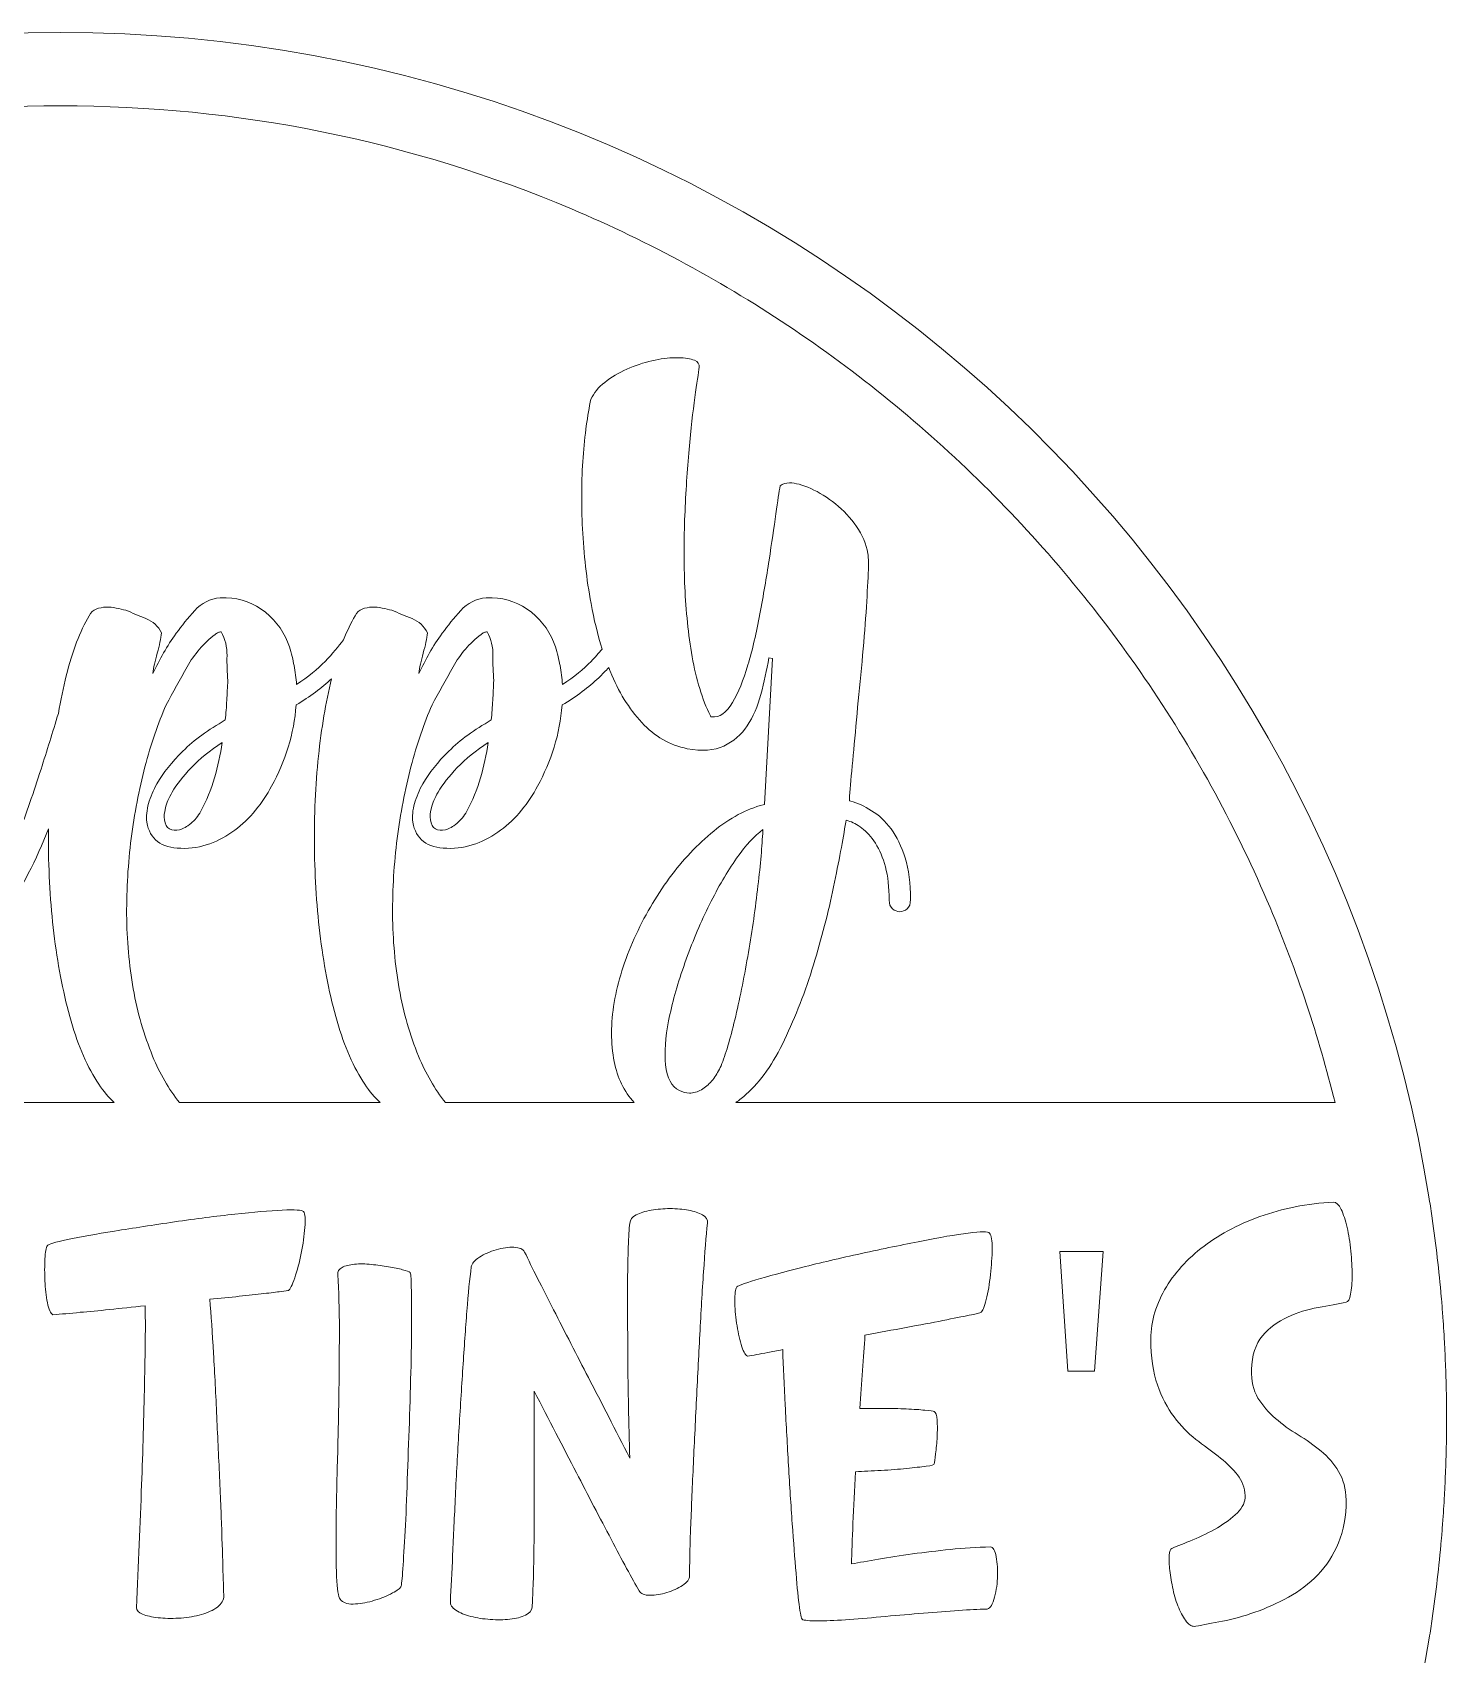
# Model space of a CAD drawing. Header units: inches. Extents: x -4083 to 8083, y -1951 to 5918.
# Drawn here: x -2221 to -283, y -375 to 1849 of the extents above; entities that cross this region are included whole.
import ezdxf

# ---------------------------------------------------------------- set-up
doc = ezdxf.new("R2010")
doc.units = ezdxf.units.IN
doc.header["$MEASUREMENT"] = 0
doc.layers.add('2', color=7, linetype='Continuous')

msp = doc.modelspace()

# ---------------------------------------------------------------- linework, layer by layer
at = {"layer": '2', "lineweight": 0}
msp.add_lwpolyline([(-753.8, 177.9), (-765.4, 14), (-802.3, 14), (-813.2, 177.9), (-753.8, 177.9)], dxfattribs=at)
for points, knots in [([(-283.1, -24.6), (-283.1, -21.9), (-283.2, -19.3), (-283.2, -16.6), (-283.3, -10.5), (-283.5, -4.3), (-283.6, 1.9), (-283.7, 4.9), (-283.8, 8), (-283.9, 11.1), (-284.1, 16.9), (-284.3, 22.6), (-284.6, 28.4), (-284.7, 31.5), (-284.8, 34.6), (-285, 37.7), (-285.2, 43.5), (-285.5, 49.4), (-285.9, 55.2), (-286, 58.1), (-286.2, 61), (-286.3, 63.8), (-286.7, 70.1), (-287.1, 76.4), (-287.6, 82.7), (-287.7, 85.1), (-287.9, 87.4), (-288.1, 89.8), (-288.6, 97.2), (-289.2, 104.7), (-289.8, 112.1), (-289.9, 113.2), (-290, 114.4), (-290.1, 115.5), (-293.2, 151.6), (-297.4, 187.4), (-302.5, 223), (-302.6, 223.1), (-302.6, 223.3), (-302.6, 223.5), (-303.9, 232.3), (-305.2, 241.1), (-306.6, 249.9), (-306.6, 250), (-306.6, 250), (-306.6, 250), (-450.9, 1156.3), (-1236, 1849), (-2182.9, 1849), (-3129.8, 1849), (-3914.8, 1156.3), (-4059.1, 250), (-4059.1, 250), (-4059.2, 249.9), (-4059.2, 249.9), (-4060.6, 241.1), (-4061.9, 232.4), (-4063.2, 223.6), (-4063.2, 223.3), (-4063.2, 223.1), (-4063.3, 222.9), (-4068.4, 187.4), (-4072.5, 151.7), (-4075.7, 115.6), (-4075.8, 114.4), (-4075.9, 113.2), (-4076, 111.9), (-4076.6, 104.6), (-4077.2, 97.2), (-4077.7, 89.8), (-4077.9, 87.4), (-4078.1, 85), (-4078.2, 82.6), (-4078.7, 76.4), (-4079.1, 70.2), (-4079.4, 63.9), (-4079.6, 61), (-4079.8, 58.1), (-4079.9, 55.2), (-4080.3, 49.4), (-4080.6, 43.6), (-4080.8, 37.8), (-4081, 34.6), (-4081.1, 31.5), (-4081.2, 28.3), (-4081.5, 22.6), (-4081.7, 16.9), (-4081.9, 11.2), (-4082, 8.1), (-4082.1, 4.9), (-4082.2, 1.8), (-4082.3, -4.3), (-4082.4, -10.3), (-4082.5, -16.4), (-4082.6, -19.1), (-4082.7, -21.9), (-4082.7, -24.6), (-4082.8, -33.4), (-4082.9, -42.2), (-4082.9, -51), (-4082.9, -59.8), (-4082.8, -68.6), (-4082.7, -77.4), (-4082.7, -80.2), (-4082.6, -82.9), (-4082.5, -85.6), (-4082.4, -91.7), (-4082.3, -97.8), (-4082.2, -103.8), (-4082.1, -107), (-4082, -110.1), (-4081.9, -113.3), (-4081.7, -119), (-4081.5, -124.7), (-4081.2, -130.4), (-4081.1, -133.5), (-4081, -136.7), (-4080.8, -139.8), (-4080.6, -145.6), (-4080.3, -151.4), (-4079.9, -157.2), (-4079.8, -160.1), (-4079.6, -163), (-4079.4, -166), (-4079.1, -172.2), (-4078.7, -178.4), (-4078.2, -184.6), (-4078.1, -187.1), (-4077.9, -189.5), (-4077.7, -191.9), (-4077.2, -199.2), (-4076.6, -206.6), (-4076, -214), (-4075.9, -215.2), (-4075.8, -216.4), (-4075.7, -217.6), (-4072.5, -253.7), (-4068.4, -289.5), (-4063.3, -325), (-4063.2, -325.2), (-4063.2, -325.4), (-4063.2, -325.6), (-4061.9, -334.4), (-4060.6, -343.2), (-4059.2, -351.9), (-4059.2, -352), (-4059.1, -352), (-4059.1, -352.1), (-3914.8, -1258.4), (-3129.8, -1951), (-2182.9, -1951), (-1236, -1951), (-450.9, -1258.3), (-306.6, -352.1), (-306.6, -352), (-306.6, -352), (-306.6, -352), (-305.2, -343.2), (-303.9, -334.4), (-302.6, -325.6), (-302.6, -325.4), (-302.6, -325.2), (-302.5, -325), (-297.4, -289.5), (-293.2, -253.7), (-290.1, -217.6), (-290, -216.4), (-289.9, -215.3), (-289.8, -214.1), (-289.2, -206.7), (-288.6, -199.3), (-288.1, -191.8), (-287.9, -189.5), (-287.7, -187.1), (-287.6, -184.8), (-287.1, -178.5), (-286.7, -172.2), (-286.3, -165.9), (-286.2, -163), (-286, -160.2), (-285.9, -157.3), (-285.5, -151.4), (-285.2, -145.6), (-285, -139.7), (-284.8, -136.6), (-284.7, -133.5), (-284.6, -130.5), (-284.3, -124.7), (-284.1, -118.9), (-283.9, -113.1), (-283.8, -110), (-283.7, -107), (-283.6, -103.9), (-283.5, -97.7), (-283.3, -91.6), (-283.2, -85.4), (-283.2, -82.8), (-283.1, -80.1), (-283.1, -77.5), (-283, -68.7), (-282.9, -59.8), (-282.9, -51), (-282.9, -42.2), (-283, -33.4), (-283.1, -24.6)], [0, 0, 0, 0, 1, 1, 1, 2, 2, 2, 3, 3, 3, 4, 4, 4, 5, 5, 5, 6, 6, 6, 7, 7, 7, 8, 8, 8, 9, 9, 9, 10, 10, 10, 11, 11, 11, 12, 12, 12, 13, 13, 13, 14, 14, 14, 15, 15, 15, 16, 16, 16, 17, 17, 17, 18, 18, 18, 19, 19, 19, 20, 20, 20, 21, 21, 21, 22, 22, 22, 23, 23, 23, 24, 24, 24, 25, 25, 25, 26, 26, 26, 27, 27, 27, 28, 28, 28, 29, 29, 29, 30, 30, 30, 31, 31, 31, 32, 32, 32, 33, 33, 33, 34, 34, 34, 35, 35, 35, 36, 36, 36, 37, 37, 37, 38, 38, 38, 39, 39, 39, 40, 40, 40, 41, 41, 41, 42, 42, 42, 43, 43, 43, 44, 44, 44, 45, 45, 45, 46, 46, 46, 47, 47, 47, 48, 48, 48, 49, 49, 49, 50, 50, 50, 51, 51, 51, 52, 52, 52, 53, 53, 53, 54, 54, 54, 55, 55, 55, 56, 56, 56, 57, 57, 57, 58, 58, 58, 59, 59, 59, 60, 60, 60, 61, 61, 61, 62, 62, 62, 63, 63, 63, 64, 64, 64, 65, 65, 65, 66, 66, 66, 67, 67, 67, 68, 68, 68, 68]), ([(-2182.9, 1748.4), (-1939.9, 1748.4), (-1704.3, 1700.9), (-1482.5, 1607), (-1375.9, 1562), (-1273.1, 1506.1), (-1176.9, 1441.2), (-1081.6, 1376.8), (-992, 1302.8), (-910.5, 1221.4), (-829, 1139.9), (-755.1, 1050.3), (-690.7, 955), (-625.7, 858.8), (-569.9, 756), (-524.8, 649.4), (-488, 562.3), (-458.3, 473), (-435.8, 382), (-435.8, 382), (-1257, 382), (-1257, 382), (-1252.1, 385.5), (-1247.4, 389.3), (-1243, 393.4), (-1223.2, 411), (-1205.6, 436.1), (-1190.4, 468.1), (-1175.2, 500.2), (-1161.9, 534.7), (-1150.8, 570.7), (-1139.7, 606.8), (-1130.4, 642.8), (-1123.2, 677.7), (-1116, 712.7), (-1110.3, 742.5), (-1106.5, 766.3), (-1106.5, 766.3), (-1106, 769.1), (-1106, 769.1), (-1106, 769.1), (-1103.3, 768.3), (-1103.3, 768.3), (-1097.4, 766.6), (-1091.1, 763.2), (-1084.5, 758.3), (-1077.8, 753.4), (-1071.6, 746.4), (-1065.9, 737.6), (-1060.2, 728.7), (-1055.5, 717.8), (-1052.1, 705), (-1048.8, 692.3), (-1047, 677), (-1047, 659.6), (-1047, 654.2), (-1045.5, 650.3), (-1042.5, 647.7), (-1039.3, 645), (-1036, 643.7), (-1032.4, 643.7), (-1028.8, 643.7), (-1025.5, 645), (-1022.3, 647.7), (-1019.3, 650.2), (-1017.7, 654.5), (-1017.7, 660.4), (-1017.7, 682.4), (-1020.2, 701.6), (-1025.2, 717.4), (-1030.1, 733.3), (-1036.6, 746.7), (-1044.4, 757.3), (-1052.3, 767.9), (-1061.2, 776.3), (-1071, 782.2), (-1080.8, 788.2), (-1090.4, 792.6), (-1099.7, 795.3), (-1099.7, 795.3), (-1101.6, 795.9), (-1101.6, 795.9), (-1101.6, 795.9), (-1101.5, 797.9), (-1101.5, 797.9), (-1100.9, 809), (-1099.6, 824.4), (-1097.7, 843.6), (-1095.8, 862.4), (-1093.8, 883.7), (-1091.8, 906.8), (-1089.9, 929.3), (-1087.7, 953.1), (-1085.1, 977.6), (-1082.6, 1001.7), (-1080.7, 1024.6), (-1079.3, 1045.7), (-1077.8, 1067.9), (-1076.7, 1086.2), (-1075.9, 1101.8), (-1075.1, 1117.7), (-1075.2, 1128.8), (-1076.3, 1134.7), (-1078.5, 1147.7), (-1083.7, 1160.2), (-1091.8, 1171.8), (-1100, 1183.6), (-1109.7, 1194), (-1120.6, 1202.7), (-1131.6, 1211.5), (-1143, 1218.6), (-1154.4, 1223.7), (-1165.8, 1228.9), (-1175.6, 1231.5), (-1183.5, 1231.5), (-1188.8, 1231.5), (-1193, 1230.2), (-1196.3, 1227.6), (-1197.9, 1219.7), (-1200, 1206.7), (-1202.4, 1188.9), (-1204.9, 1170.4), (-1208, 1149.1), (-1211.6, 1125.6), (-1215.2, 1102.2), (-1219.5, 1077.3), (-1224.2, 1051.8), (-1228.9, 1026.2), (-1234.4, 1002.7), (-1240.6, 982.1), (-1246.7, 961.3), (-1253.9, 943.9), (-1261.7, 930.4), (-1270.1, 916.2), (-1279.6, 909.6), (-1290.2, 910.8), (-1290.2, 910.8), (-1291.5, 910.9), (-1291.5, 910.9), (-1291.5, 910.9), (-1292.1, 912.2), (-1292.1, 912.2), (-1303.3, 935.2), (-1311.7, 962.4), (-1317, 993.2), (-1322.3, 1023.9), (-1325.7, 1056), (-1327.1, 1088.6), (-1328.5, 1121.2), (-1328.5, 1154.2), (-1327.1, 1186.8), (-1325.8, 1219.2), (-1323.8, 1249.6), (-1321.3, 1277.3), (-1318.7, 1305), (-1316.1, 1329), (-1313.3, 1348.6), (-1310.5, 1368.4), (-1308.6, 1382.3), (-1307.4, 1390.1), (-1307, 1394.4), (-1309, 1397.5), (-1313.9, 1399.6), (-1319.4, 1401.9), (-1326.8, 1403.1), (-1335.9, 1403.1), (-1335.9, 1403.1), (-1340.1, 1403.1), (-1340.1, 1403.1), (-1349.9, 1403.1), (-1360.7, 1401.7), (-1372.2, 1399), (-1383.8, 1396.2), (-1395.3, 1392.4), (-1406.5, 1387.4), (-1417.7, 1382.5), (-1427.9, 1376.4), (-1436.9, 1369.3), (-1445.7, 1362.4), (-1452, 1354.7), (-1455.8, 1346.2), (-1460.7, 1324.2), (-1464.3, 1297.4), (-1466.6, 1266.5), (-1468.8, 1235.4), (-1469, 1202.4), (-1467.4, 1168.4), (-1465.7, 1134.2), (-1461.8, 1099.8), (-1455.7, 1066.1), (-1451.7, 1044.2), (-1446.6, 1023.3), (-1440.4, 1003.6), (-1444.9, 998.2), (-1450, 992.6), (-1455.6, 986.8), (-1465.9, 976.3), (-1478.9, 965.8), (-1494.7, 955.2), (-1495.7, 963.9), (-1496.8, 972.5), (-1498.2, 981), (-1499.6, 989.4), (-1501.7, 998), (-1504.5, 1006.7), (-1510.6, 1025.5), (-1521.5, 1041.3), (-1537.4, 1054.1), (-1553.2, 1066.9), (-1571.1, 1073.6), (-1591.1, 1074), (-1591.1, 1074), (-1599.5, 1074), (-1599.5, 1074), (-1613.5, 1072.7), (-1625.1, 1066.8), (-1634.4, 1056.5), (-1643.8, 1046.2), (-1652.1, 1035.8), (-1659.6, 1025.3), (-1666.1, 1016.6), (-1671.9, 1007.7), (-1677.1, 998.5), (-1682.2, 989.3), (-1687.1, 980), (-1691.7, 970.3), (-1690.8, 978.1), (-1688.8, 987.4), (-1685.8, 998.2), (-1682.8, 1008.9), (-1680.8, 1018.2), (-1679.8, 1026), (-1684.5, 1035.1), (-1691.6, 1041.6), (-1701.1, 1045.5), (-1710.7, 1049.4), (-1719.9, 1053.2), (-1728.7, 1056.9), (-1732.9, 1057.8), (-1737.4, 1058.8), (-1742, 1060), (-1746.7, 1061.1), (-1751.3, 1061.6), (-1756, 1061.3), (-1760.6, 1061.1), (-1765.1, 1060.2), (-1769.3, 1058.6), (-1773.4, 1057), (-1776.7, 1053.9), (-1779, 1049.3), (-1784.8, 1039.7), (-1790, 1028.8), (-1794.9, 1016.6), (-1795, 1016.5), (-1795, 1016.5), (-1795.1, 1016.4), (-1801.6, 1007.2), (-1810, 997.3), (-1820.2, 986.8), (-1830.5, 976.3), (-1843.5, 965.8), (-1859.3, 955.2), (-1860.3, 963.9), (-1861.4, 972.5), (-1862.8, 981), (-1864.2, 989.4), (-1866.3, 998), (-1869.1, 1006.7), (-1875.2, 1025.5), (-1886.1, 1041.3), (-1902, 1054.1), (-1917.8, 1066.9), (-1935.7, 1073.6), (-1955.7, 1074), (-1955.7, 1074), (-1964.1, 1074), (-1964.1, 1074), (-1978.1, 1072.7), (-1989.7, 1066.8), (-1999, 1056.5), (-2008.4, 1046.2), (-2016.7, 1035.8), (-2024.2, 1025.3), (-2030.7, 1016.6), (-2036.5, 1007.7), (-2041.7, 998.5), (-2046.8, 989.3), (-2051.7, 980), (-2056.3, 970.3), (-2055.4, 978.1), (-2053.4, 987.4), (-2050.4, 998.2), (-2047.4, 1008.9), (-2045.4, 1018.2), (-2044.4, 1026), (-2049.1, 1035.1), (-2056.2, 1041.6), (-2065.8, 1045.5), (-2075.3, 1049.4), (-2084.5, 1053.2), (-2093.3, 1056.9), (-2097.5, 1057.8), (-2102, 1058.8), (-2106.6, 1060), (-2111.3, 1061.1), (-2115.9, 1061.6), (-2120.6, 1061.3), (-2125.2, 1061.1), (-2129.7, 1060.2), (-2133.9, 1058.6), (-2138, 1057), (-2141.3, 1053.9), (-2143.6, 1049.3), (-2156.2, 1028.3), (-2166.7, 1000.9), (-2175.1, 967.2), (-2179.2, 950.7), (-2182.8, 933.5), (-2185.9, 915.5), (-2193.8, 889.4), (-2201.7, 864), (-2209.7, 839.2), (-2219.8, 807.5), (-2230, 778.3), (-2240.2, 751.6), (-2250.3, 724.9), (-2260.5, 701.8), (-2270.6, 682.3), (-2280.8, 662.7), (-2290.9, 648.2), (-2301.1, 638.6), (-2303, 645.3), (-2304.7, 654.8), (-2306.2, 667.2), (-2307.6, 679.6), (-2308.9, 692.6), (-2309.8, 706.2), (-2310.8, 719.8), (-2311.5, 732.8), (-2312, 745.2), (-2312.5, 757.6), (-2312.7, 766.9), (-2312.7, 773.1), (-2312.7, 784.5), (-2312.6, 796.2), (-2312.4, 808.1), (-2312.1, 820), (-2311.5, 831.3), (-2310.5, 841.7), (-2309.6, 852.7), (-2308.5, 862.4), (-2307.3, 870.7), (-2306.1, 879.1), (-2304.7, 885.4), (-2303.3, 889.7), (-2301.8, 892.5), (-2302.1, 896.6), (-2304, 901.8), (-2305, 904.2), (-2306.1, 906.5), (-2307.3, 908.6), (-2308.5, 910.8), (-2310.1, 913), (-2312, 915.4), (-2319.7, 925.4), (-2328.7, 934.7), (-2338.8, 943.3), (-2344.2, 948.1), (-2349.4, 952.1), (-2354.4, 955.5), (-2359.5, 958.8), (-2364.2, 961.7), (-2368.6, 964.1), (-2372.5, 966.9), (-2376.3, 968.3), (-2380.2, 968.3), (-2382.1, 968.3), (-2383.8, 967.9), (-2385.3, 966.9), (-2387.2, 966), (-2388.2, 964.5), (-2388.2, 962.6), (-2388.2, 962.6), (-2388.2, 961.9), (-2388.2, 961.9), (-2389.6, 952.4), (-2391.7, 940.8), (-2394.4, 927.2), (-2397, 913.6), (-2400.2, 899.2), (-2403.8, 884), (-2407.4, 868.7), (-2411.4, 853.6), (-2415.8, 838.5), (-2420.1, 823.5), (-2424.2, 809.8), (-2428.1, 797.4), (-2429.5, 793.1), (-2432.1, 787), (-2435.7, 779.2), (-2439.3, 771.3), (-2443.5, 763.5), (-2448.1, 755.9), (-2452.7, 748.3), (-2457.6, 741.5), (-2462.9, 735.5), (-2468.3, 729.6), (-2473.6, 726.6), (-2478.9, 726.6), (-2489.5, 734.7), (-2497.2, 746.3), (-2501.7, 761.3), (-2506.4, 776.3), (-2508.6, 793), (-2508.6, 811.4), (-2508.6, 829.7), (-2506.8, 848.9), (-2503.2, 868.9), (-2499.6, 889), (-2494.6, 908.1), (-2488.3, 926.5), (-2482, 944.9), (-2475, 961.6), (-2467.3, 976.6), (-2459.5, 991.6), (-2451.3, 1003.1), (-2442.6, 1011.3), (-2436.8, 1018.4), (-2430.3, 1024.2), (-2423, 1028.8), (-2415.8, 1033.3), (-2408.4, 1035.8), (-2400.9, 1036.3), (-2393.4, 1036.8), (-2386, 1035), (-2378.8, 1030.9), (-2371.5, 1026.9), (-2364.7, 1019.8), (-2358.4, 1009.8), (-2356.5, 1006), (-2354.6, 1004.6), (-2352.6, 1005.5), (-2351.7, 1006), (-2350.9, 1006.7), (-2350.5, 1007.7), (-2351.9, 1028.2), (-2358.8, 1045.7), (-2371.1, 1060.3), (-2383.5, 1074.8), (-2398.8, 1082.3), (-2417.2, 1082.8), (-2435.1, 1082.8), (-2451.2, 1079.7), (-2465.5, 1073.5), (-2479.7, 1067.3), (-2494.4, 1057.3), (-2509.4, 1043.4), (-2510.2, 1042.6), (-2511, 1041.8), (-2511.8, 1041), (-2515, 1038.4), (-2518.2, 1035.7), (-2521.4, 1032.7), (-2562.3, 992.7), (-2598.6, 948.2), (-2630.3, 899.3), (-2645.7, 875.6), (-2660.5, 851.7), (-2674.9, 827.4), (-2677.7, 847.5), (-2680.1, 867.6), (-2682, 887.7), (-2684.6, 915.5), (-2686.2, 943), (-2687, 970.1), (-2687.8, 997.2), (-2687.7, 1024.6), (-2686.6, 1052.5), (-2660.3, 1096.8), (-2639.3, 1143.3), (-2623.6, 1191.8), (-2607.8, 1240.3), (-2595.3, 1289.8), (-2586, 1340.3), (-2581.4, 1369.8), (-2578.9, 1399.8), (-2578.7, 1430.5), (-2578.4, 1461.2), (-2584, 1491), (-2595.3, 1519.9), (-2601, 1533.3), (-2610.7, 1544), (-2624.3, 1552), (-2638, 1560), (-2652.3, 1561.9), (-2667.3, 1557.8), (-2683.8, 1552.6), (-2697, 1542.7), (-2706.8, 1528), (-2716.6, 1513.3), (-2724.3, 1498.2), (-2730, 1482.7), (-2748.5, 1426.5), (-2762, 1369), (-2770.2, 1310.2), (-2778.5, 1251.4), (-2784.4, 1192.3), (-2788, 1133), (-2789.6, 1097.9), (-2790.3, 1063.3), (-2790.3, 1029.3), (-2813, 1018.4), (-2836.5, 1010.6), (-2860.7, 1005.7), (-2885, 1000.8), (-2909.5, 995.5), (-2934.3, 989.8), (-2933.8, 1026.9), (-2934, 1064.1), (-2935, 1101.2), (-2936.1, 1138.4), (-2937.1, 1175.5), (-2938.1, 1212.7), (-2939.2, 1249.8), (-2939.9, 1287), (-2940.5, 1324.1), (-2941, 1361.2), (-2940.5, 1398.4), (-2938.9, 1435.5), (-2923.9, 1439.7), (-2909.4, 1446), (-2895.2, 1454.5), (-2881, 1463), (-2871.3, 1475.5), (-2866.2, 1492), (-2864.1, 1498.3), (-2863, 1505), (-2862.7, 1512.1), (-2855.5, 1554.7), (-2895.9, 1588.4), (-2932.3, 1585.4), (-2916, 1592.9), (-2899.7, 1600.1), (-2883.3, 1607), (-2661.5, 1700.9), (-2425.9, 1748.4), (-2182.9, 1748.4)], [0, 0, 0, 0, 1, 1, 1, 2, 2, 2, 3, 3, 3, 4, 4, 4, 5, 5, 5, 6, 6, 6, 7, 7, 7, 8, 8, 8, 9, 9, 9, 10, 10, 10, 11, 11, 11, 12, 12, 12, 13, 13, 13, 14, 14, 14, 15, 15, 15, 16, 16, 16, 17, 17, 17, 18, 18, 18, 19, 19, 19, 20, 20, 20, 21, 21, 21, 22, 22, 22, 23, 23, 23, 24, 24, 24, 25, 25, 25, 26, 26, 26, 27, 27, 27, 28, 28, 28, 29, 29, 29, 30, 30, 30, 31, 31, 31, 32, 32, 32, 33, 33, 33, 34, 34, 34, 35, 35, 35, 36, 36, 36, 37, 37, 37, 38, 38, 38, 39, 39, 39, 40, 40, 40, 41, 41, 41, 42, 42, 42, 43, 43, 43, 44, 44, 44, 45, 45, 45, 46, 46, 46, 47, 47, 47, 48, 48, 48, 49, 49, 49, 50, 50, 50, 51, 51, 51, 52, 52, 52, 53, 53, 53, 54, 54, 54, 55, 55, 55, 56, 56, 56, 57, 57, 57, 58, 58, 58, 59, 59, 59, 60, 60, 60, 61, 61, 61, 62, 62, 62, 63, 63, 63, 64, 64, 64, 65, 65, 65, 66, 66, 66, 67, 67, 67, 68, 68, 68, 69, 69, 69, 70, 70, 70, 71, 71, 71, 72, 72, 72, 73, 73, 73, 74, 74, 74, 75, 75, 75, 76, 76, 76, 77, 77, 77, 78, 78, 78, 79, 79, 79, 80, 80, 80, 81, 81, 81, 82, 82, 82, 83, 83, 83, 84, 84, 84, 85, 85, 85, 86, 86, 86, 87, 87, 87, 88, 88, 88, 89, 89, 89, 90, 90, 90, 91, 91, 91, 92, 92, 92, 93, 93, 93, 94, 94, 94, 95, 95, 95, 96, 96, 96, 97, 97, 97, 98, 98, 98, 99, 99, 99, 100, 100, 100, 101, 101, 101, 102, 102, 102, 103, 103, 103, 104, 104, 104, 105, 105, 105, 106, 106, 106, 107, 107, 107, 108, 108, 108, 109, 109, 109, 110, 110, 110, 111, 111, 111, 112, 112, 112, 113, 113, 113, 114, 114, 114, 115, 115, 115, 116, 116, 116, 117, 117, 117, 118, 118, 118, 119, 119, 119, 120, 120, 120, 121, 121, 121, 122, 122, 122, 123, 123, 123, 124, 124, 124, 125, 125, 125, 126, 126, 126, 127, 127, 127, 128, 128, 128, 129, 129, 129, 130, 130, 130, 131, 131, 131, 132, 132, 132, 133, 133, 133, 134, 134, 134, 135, 135, 135, 136, 136, 136, 137, 137, 137, 138, 138, 138, 139, 139, 139, 140, 140, 140, 141, 141, 141, 142, 142, 142, 143, 143, 143, 144, 144, 144, 145, 145, 145, 146, 146, 146, 147, 147, 147, 148, 148, 148, 149, 149, 149, 150, 150, 150, 151, 151, 151, 152, 152, 152, 153, 153, 153, 154, 154, 154, 155, 155, 155, 156, 156, 156, 157, 157, 157, 158, 158, 158, 159, 159, 159, 160, 160, 160, 161, 161, 161, 162, 162, 162, 163, 163, 163, 164, 164, 164, 165, 165, 165, 166, 166, 166, 167, 167, 167, 168, 168, 168, 169, 169, 169, 170, 170, 170, 171, 171, 171, 172, 172, 172, 173, 173, 173, 174, 174, 174, 175, 175, 175, 176, 176, 176, 177, 177, 177, 178, 178, 178, 179, 179, 179, 180, 180, 180, 181, 181, 181, 182, 182, 182, 182]), ([(-2019.8, 382), (-2034.5, 400.6), (-2046.9, 421.7), (-2056.7, 445.6), (-2068.5, 474.4), (-2077.4, 505.2), (-2083.2, 538), (-2089, 570.7), (-2092.1, 604.7), (-2092.3, 640), (-2092.5, 675.2), (-2090.4, 709.9), (-2086, 744), (-2081.6, 778.1), (-2075.3, 810.9), (-2067.2, 842.2), (-2059, 873.6), (-2049.3, 901.9), (-2038.2, 927.1), (-2028.9, 944.5), (-2019.3, 961.9), (-2009.5, 979.3), (-1999.7, 996.7), (-1986.9, 1011.5), (-1971.1, 1023.9), (-1969.7, 1024.8), (-1968.3, 1025.6), (-1966.9, 1026.3), (-1965.5, 1027), (-1964.1, 1027.3), (-1962.7, 1027.3), (-1957.1, 1017.3), (-1954.5, 1006.4), (-1954.7, 994.7), (-1954.9, 983), (-1954.6, 971.7), (-1953.6, 960.7), (-1954.1, 951.6), (-1954.6, 942.5), (-1955, 933.6), (-1955.5, 924.7), (-1956.2, 915.6), (-1957.1, 906.5), (-1980.4, 893.2), (-1999.7, 879), (-2015.1, 863.9), (-2030.5, 848.8), (-2042.4, 833.9), (-2050.7, 819.2), (-2055.9, 810.1), (-2059.7, 801), (-2062.3, 792.1), (-2064.8, 783.2), (-2065.6, 774.6), (-2064.7, 766.3), (-2060.5, 743), (-2044.9, 731.1), (-2017.9, 730.6), (-2003.9, 730.2), (-1990.8, 732.2), (-1978.4, 736.8), (-1966.1, 741.4), (-1954.7, 747.6), (-1944.2, 755.4), (-1933.7, 763.1), (-1924.2, 772.3), (-1915.6, 782.8), (-1907, 793.4), (-1899.6, 804.4), (-1893.6, 815.8), (-1884.3, 832.7), (-1876.7, 850.6), (-1870.9, 869.4), (-1865.1, 888.1), (-1861.4, 907.4), (-1860, 927.1), (-1840.9, 938.5), (-1824.7, 950.4), (-1811.5, 962.9), (-1819.4, 930.4), (-1825.3, 895.1), (-1829.3, 857), (-1833.5, 817.2), (-1835.4, 775.6), (-1834.9, 732.3), (-1834.4, 689.1), (-1831.6, 647.2), (-1826.5, 606.7), (-1821.4, 566.1), (-1813.8, 528.5), (-1803.8, 493.7), (-1793.8, 458.9), (-1781.1, 430), (-1765.8, 407.1), (-1759.3, 397.5), (-1752.3, 389.1), (-1744.9, 382), (-1744.9, 382), (-2019.8, 382), (-2019.8, 382)], [0, 0, 0, 0, 1, 1, 1, 2, 2, 2, 3, 3, 3, 4, 4, 4, 5, 5, 5, 6, 6, 6, 7, 7, 7, 8, 8, 8, 9, 9, 9, 10, 10, 10, 11, 11, 11, 12, 12, 12, 13, 13, 13, 14, 14, 14, 15, 15, 15, 16, 16, 16, 17, 17, 17, 18, 18, 18, 19, 19, 19, 20, 20, 20, 21, 21, 21, 22, 22, 22, 23, 23, 23, 24, 24, 24, 25, 25, 25, 26, 26, 26, 27, 27, 27, 28, 28, 28, 29, 29, 29, 30, 30, 30, 31, 31, 31, 32, 32, 32, 33, 33, 33, 33]), ([(-1718.6, 538), (-1724.4, 570.7), (-1727.5, 604.7), (-1727.7, 640), (-1727.9, 675.2), (-1725.8, 709.9), (-1721.4, 744), (-1717, 778.1), (-1710.7, 810.9), (-1702.5, 842.2), (-1694.4, 873.6), (-1684.7, 901.9), (-1673.6, 927.1), (-1664.2, 944.5), (-1654.7, 961.9), (-1644.9, 979.3), (-1635.1, 996.7), (-1622.3, 1011.5), (-1606.5, 1023.9), (-1605.1, 1024.8), (-1603.7, 1025.6), (-1602.3, 1026.3), (-1600.9, 1027), (-1599.5, 1027.3), (-1598.1, 1027.3), (-1592.5, 1017.3), (-1589.9, 1006.4), (-1590.1, 994.7), (-1590.3, 983), (-1590, 971.7), (-1589, 960.7), (-1589.5, 951.6), (-1590, 942.5), (-1590.4, 933.6), (-1590.9, 924.7), (-1591.6, 915.6), (-1592.5, 906.5), (-1615.8, 893.2), (-1635.1, 879), (-1650.5, 863.9), (-1665.9, 848.8), (-1677.7, 833.9), (-1686.1, 819.2), (-1691.3, 810.1), (-1695.1, 801), (-1697.7, 792.1), (-1700.2, 783.2), (-1701, 774.6), (-1700.1, 766.3), (-1695.9, 743), (-1680.3, 731.1), (-1653.3, 730.6), (-1639.3, 730.2), (-1626.2, 732.2), (-1613.8, 736.8), (-1601.5, 741.4), (-1590.1, 747.6), (-1579.6, 755.4), (-1569.1, 763.1), (-1559.6, 772.3), (-1551, 782.8), (-1542.4, 793.4), (-1535, 804.4), (-1529, 815.8), (-1519.7, 832.7), (-1512.1, 850.6), (-1506.3, 869.4), (-1500.5, 888.1), (-1496.8, 907.4), (-1495.4, 927.1), (-1475.4, 939), (-1458.7, 951.4), (-1445.2, 964.5), (-1440.2, 969.3), (-1435.7, 973.9), (-1431.5, 978.4), (-1430.8, 976.7), (-1430.2, 975), (-1429.5, 973.3), (-1418.2, 945.5), (-1403.6, 921.8), (-1386, 902.9), (-1368.6, 884.1), (-1347.6, 872.1), (-1323.7, 867.2), (-1303.7, 863.4), (-1286.9, 864.6), (-1273.8, 870.8), (-1260.6, 877), (-1249.8, 886.2), (-1241.7, 898.4), (-1233.5, 910.6), (-1227.2, 925.1), (-1222.8, 941.6), (-1218.4, 958.1), (-1214.7, 974.9), (-1212, 991.6), (-1212, 991.6), (-1207, 991), (-1207, 991), (-1207, 991), (-1218, 790.7), (-1218, 790.7), (-1218, 790.7), (-1219.7, 790.3), (-1219.7, 790.3), (-1242.7, 784.3), (-1265.5, 772.2), (-1287.4, 754.3), (-1309.5, 736.4), (-1330.1, 714.6), (-1348.5, 689.5), (-1367, 664.4), (-1383.1, 636.6), (-1396.4, 607), (-1409.7, 577.5), (-1418.9, 548), (-1423.9, 519.3), (-1428.8, 490.7), (-1428.8, 463.4), (-1423.9, 438.2), (-1419.6, 416.2), (-1410.3, 397.3), (-1396.4, 382), (-1396.4, 382), (-1655.2, 382), (-1655.2, 382), (-1669.9, 400.6), (-1682.2, 421.7), (-1692.1, 445.6), (-1703.9, 474.4), (-1712.8, 505.2), (-1718.6, 538)], [0, 0, 0, 0, 1, 1, 1, 2, 2, 2, 3, 3, 3, 4, 4, 4, 5, 5, 5, 6, 6, 6, 7, 7, 7, 8, 8, 8, 9, 9, 9, 10, 10, 10, 11, 11, 11, 12, 12, 12, 13, 13, 13, 14, 14, 14, 15, 15, 15, 16, 16, 16, 17, 17, 17, 18, 18, 18, 19, 19, 19, 20, 20, 20, 21, 21, 21, 22, 22, 22, 23, 23, 23, 24, 24, 24, 25, 25, 25, 26, 26, 26, 27, 27, 27, 28, 28, 28, 29, 29, 29, 30, 30, 30, 31, 31, 31, 32, 32, 32, 33, 33, 33, 34, 34, 34, 35, 35, 35, 36, 36, 36, 37, 37, 37, 38, 38, 38, 39, 39, 39, 40, 40, 40, 41, 41, 41, 42, 42, 42, 43, 43, 43, 44, 44, 44, 44]), ([(-2363.7, 382), (-2363.5, 382.1), (-2363.3, 382.2), (-2363.2, 382.3), (-2359.6, 384.9), (-2355.6, 387.5), (-2351.2, 390.1), (-2346.8, 392.7), (-2342.7, 395.5), (-2338.8, 398.6), (-2334.9, 401.7), (-2331.7, 405.2), (-2329.1, 409), (-2326.5, 412.9), (-2325.2, 417.4), (-2325.2, 422.6), (-2325.2, 427.2), (-2326.5, 431.4), (-2329.1, 435), (-2331.7, 438.6), (-2335.1, 441.3), (-2339.2, 443.1), (-2343.3, 444.9), (-2347.6, 445.7), (-2351.9, 445.4), (-2356.3, 445.1), (-2360.3, 443.2), (-2363.9, 439.6), (-2374.3, 426.2), (-2387.7, 416.1), (-2404.2, 409.4), (-2420.7, 402.7), (-2437.5, 401.7), (-2454.5, 406.3), (-2468.4, 409.4), (-2481.6, 414.4), (-2493.9, 421.4), (-2506.3, 428.4), (-2517.7, 436.8), (-2528, 446.6), (-2538.3, 456.4), (-2547.9, 467.2), (-2556.6, 479.1), (-2565.4, 490.9), (-2573.1, 502.8), (-2579.8, 514.7), (-2595.8, 543), (-2609.5, 572.4), (-2620.9, 602.9), (-2632.2, 633.3), (-2641.9, 664.3), (-2649.9, 695.7), (-2655.4, 717.5), (-2660.2, 739.5), (-2664.4, 761.7), (-2652.9, 781.6), (-2641.5, 801.2), (-2630.2, 820.2), (-2617.2, 842.1), (-2604.5, 862.8), (-2592.1, 882.2), (-2594.1, 865.4), (-2594.2, 848.6), (-2592.5, 831.7), (-2589.8, 806.5), (-2581.9, 782.6), (-2568.9, 760.2), (-2555.8, 740.7), (-2541.9, 726.1), (-2527.1, 716.6), (-2512.4, 707), (-2497.8, 703.1), (-2483.2, 704.8), (-2468.7, 706.4), (-2454.7, 713.8), (-2441.2, 727), (-2427.6, 740.1), (-2415.5, 759.3), (-2404.9, 784.5), (-2404.9, 772.6), (-2404.5, 759.6), (-2403.8, 745.6), (-2403.1, 731.5), (-2401.7, 717.5), (-2399.8, 703.7), (-2397.9, 689.9), (-2395.6, 677), (-2392.9, 665.1), (-2390.2, 653.2), (-2387.2, 643.4), (-2383.8, 635.8), (-2378, 622.4), (-2370.3, 611.7), (-2360.6, 603.6), (-2350.9, 595.5), (-2339.1, 591.4), (-2325.1, 591.4), (-2313.4, 591.4), (-2302.2, 595.7), (-2291.3, 604.3), (-2280.4, 612.9), (-2270.2, 624.1), (-2260.5, 637.9), (-2236.3, 675.4), (-2216, 715.2), (-2199.5, 757.2), (-2199.6, 749), (-2199.6, 740.7), (-2199.5, 732.3), (-2199, 689.1), (-2196.3, 647.2), (-2191.1, 606.7), (-2186, 566.1), (-2178.4, 528.5), (-2168.4, 493.7), (-2158.4, 458.9), (-2145.7, 430), (-2130.4, 407.1), (-2123.9, 397.5), (-2116.9, 389.1), (-2109.5, 382), (-2109.5, 382), (-2363.7, 382), (-2363.7, 382)], [0, 0, 0, 0, 1, 1, 1, 2, 2, 2, 3, 3, 3, 4, 4, 4, 5, 5, 5, 6, 6, 6, 7, 7, 7, 8, 8, 8, 9, 9, 9, 10, 10, 10, 11, 11, 11, 12, 12, 12, 13, 13, 13, 14, 14, 14, 15, 15, 15, 16, 16, 16, 17, 17, 17, 18, 18, 18, 19, 19, 19, 20, 20, 20, 21, 21, 21, 22, 22, 22, 23, 23, 23, 24, 24, 24, 25, 25, 25, 26, 26, 26, 27, 27, 27, 28, 28, 28, 29, 29, 29, 30, 30, 30, 31, 31, 31, 32, 32, 32, 33, 33, 33, 34, 34, 34, 35, 35, 35, 36, 36, 36, 37, 37, 37, 38, 38, 38, 39, 39, 39, 40, 40, 40, 41, 41, 41, 41]), ([(-1961.3, 875.6), (-1963.7, 859.1), (-1967.2, 842.9), (-1971.8, 827.1), (-1976.5, 811.3), (-1982.8, 796.1), (-1990.7, 781.5), (-1994.4, 774.6), (-1998.9, 769), (-2004.3, 764.6), (-2009.6, 760.3), (-2014.9, 757.4), (-2020, 756), (-2025.1, 754.7), (-2029.7, 755), (-2033.6, 757.1), (-2037.6, 759.1), (-2039.8, 763.4), (-2040.3, 769.8), (-2041.2, 773.9), (-2040.8, 779.3), (-2039.2, 785.9), (-2037.6, 792.6), (-2034.4, 799.8), (-2029.8, 807.6), (-2023.7, 818.1), (-2015, 829.3), (-2003.6, 841.2), (-1992.2, 853.1), (-1978.1, 864.6), (-1961.3, 875.6)], [0, 0, 0, 0, 1, 1, 1, 2, 2, 2, 3, 3, 3, 4, 4, 4, 5, 5, 5, 6, 6, 6, 7, 7, 7, 8, 8, 8, 9, 9, 9, 10, 10, 10, 10]), ([(-1596.7, 875.6), (-1599.1, 859.1), (-1602.6, 842.9), (-1607.2, 827.1), (-1611.9, 811.3), (-1618.1, 796.1), (-1626.1, 781.5), (-1629.8, 774.6), (-1634.3, 769), (-1639.7, 764.6), (-1645, 760.3), (-1650.3, 757.4), (-1655.4, 756), (-1660.5, 754.7), (-1665.1, 755), (-1669, 757.1), (-1673, 759.1), (-1675.2, 763.4), (-1675.7, 769.8), (-1676.6, 773.9), (-1676.2, 779.3), (-1674.6, 785.9), (-1673, 792.6), (-1669.8, 799.8), (-1665.2, 807.6), (-1659.1, 818.1), (-1650.4, 829.3), (-1639, 841.2), (-1627.6, 853.1), (-1613.5, 864.6), (-1596.7, 875.6)], [0, 0, 0, 0, 1, 1, 1, 2, 2, 2, 3, 3, 3, 4, 4, 4, 5, 5, 5, 6, 6, 6, 7, 7, 7, 8, 8, 8, 9, 9, 9, 10, 10, 10, 10]), ([(-1300.6, 402.1), (-1305.6, 398.6), (-1311, 396.3), (-1316.7, 395.4), (-1318, 395.2), (-1319.4, 395.1), (-1320.7, 395.1), (-1325.3, 395.1), (-1329.9, 396.3), (-1334.5, 398.6), (-1345.4, 404), (-1351.7, 415.8), (-1353.5, 433.7), (-1355.2, 450.9), (-1353.8, 471.3), (-1349.3, 494.3), (-1344.8, 517.1), (-1337.9, 542.2), (-1328.7, 568.7), (-1319.4, 595.3), (-1309, 620.8), (-1297.6, 644.7), (-1286.2, 668.7), (-1273.8, 690.7), (-1261, 710), (-1248, 729.4), (-1235.8, 743.8), (-1224.4, 752.8), (-1224.4, 752.8), (-1220.1, 756.3), (-1220.1, 756.3), (-1220.1, 756.3), (-1220.4, 750.7), (-1220.4, 750.7), (-1221.5, 729.5), (-1223.9, 703.5), (-1227.5, 673.5), (-1231.1, 643.4), (-1235.6, 612.6), (-1240.9, 582.1), (-1246.2, 551.4), (-1252.2, 522.4), (-1258.5, 495.7), (-1265, 468.9), (-1271.3, 447.7), (-1277.5, 432.5), (-1280.4, 426.2), (-1283.7, 420.4), (-1287.4, 415.3), (-1291.2, 410), (-1295.6, 405.6), (-1300.6, 402.1)], [0, 0, 0, 0, 1, 1, 1, 2, 2, 2, 3, 3, 3, 4, 4, 4, 5, 5, 5, 6, 6, 6, 7, 7, 7, 8, 8, 8, 9, 9, 9, 10, 10, 10, 11, 11, 11, 12, 12, 12, 13, 13, 13, 14, 14, 14, 15, 15, 15, 16, 16, 16, 17, 17, 17, 17]), ([(-414.4, 119.5), (-415.7, 112.5), (-417.8, 108.7), (-420.5, 108.3), (-431.4, 106), (-444.2, 103.6), (-458.8, 101.1), (-473.3, 98.6), (-487.3, 94.3), (-500.8, 88.1), (-514.2, 82), (-525.7, 73.3), (-535.3, 62.2), (-544.8, 51), (-549.8, 35.6), (-550.3, 16.1), (-550.7, 0.6), (-547.8, -12.4), (-541.4, -22.9), (-535, -33.3), (-527.1, -42.7), (-517.5, -50.9), (-507.9, -59.1), (-497.6, -66.6), (-486.4, -73.4), (-475.3, -80.2), (-464.8, -87.6), (-455, -95.6), (-445.2, -103.6), (-437.1, -112.9), (-430.8, -123.6), (-424.4, -134.3), (-421, -147.4), (-420.5, -162.9), (-420.5, -185.2), (-424.1, -204.8), (-431.1, -221.6), (-438.2, -238.5), (-447.6, -253), (-459.4, -265.3), (-471.3, -277.6), (-484.7, -287.8), (-499.7, -296), (-514.8, -304.2), (-530, -311.1), (-545.5, -316.5), (-561, -322), (-575.8, -326.1), (-589.9, -328.8), (-604, -331.6), (-616.3, -333.8), (-626.8, -335.7), (-631.3, -336.6), (-635.5, -334.5), (-639.4, -329.5), (-643.3, -324.5), (-646.8, -318.2), (-650, -310.7), (-653.2, -303.2), (-655.8, -294.8), (-657.8, -285.5), (-659.9, -276.1), (-661.4, -267.5), (-662.3, -259.5), (-663.2, -251.5), (-663.4, -244.6), (-663, -238.7), (-662.5, -232.8), (-661.4, -229.6), (-659.6, -229.1), (-651.8, -225.9), (-642.1, -221.9), (-630.5, -217.2), (-618.9, -212.4), (-607.8, -206.9), (-597.1, -200.8), (-586.4, -194.6), (-577.3, -187.8), (-569.7, -180.3), (-562.2, -172.8), (-558.7, -164.9), (-559.2, -156.7), (-559.6, -145.8), (-563, -136.3), (-569.4, -128.4), (-575.8, -120.4), (-583.5, -112.8), (-592.6, -105.5), (-601.7, -98.2), (-611.7, -90.6), (-622.7, -82.6), (-633.6, -74.7), (-643.7, -64.9), (-653.1, -53.3), (-662.4, -41.6), (-670.4, -27.6), (-677, -11.3), (-683.6, 5.1), (-687.3, 25.2), (-688.2, 48.8), (-689.6, 73.9), (-684.1, 97.9), (-671.8, 120.9), (-659.6, 143.9), (-642.1, 164.3), (-619.6, 182), (-597.1, 199.8), (-570.2, 214.3), (-539, 225.7), (-507.8, 237.1), (-474, 243.7), (-437.6, 245.5), (-434, 245.5), (-430.5, 242.2), (-427.3, 235.6), (-424.2, 229), (-421.4, 220.8), (-419.2, 211), (-416.9, 201.3), (-415.2, 190.4), (-414, 178.6), (-412.9, 166.8), (-412.3, 155.7), (-412.3, 145.5), (-412.3, 135.2), (-413, 126.6), (-414.4, 119.5)], [0, 0, 0, 0, 1, 1, 1, 2, 2, 2, 3, 3, 3, 4, 4, 4, 5, 5, 5, 6, 6, 6, 7, 7, 7, 8, 8, 8, 9, 9, 9, 10, 10, 10, 11, 11, 11, 12, 12, 12, 13, 13, 13, 14, 14, 14, 15, 15, 15, 16, 16, 16, 17, 17, 17, 18, 18, 18, 19, 19, 19, 20, 20, 20, 21, 21, 21, 22, 22, 22, 23, 23, 23, 24, 24, 24, 25, 25, 25, 26, 26, 26, 27, 27, 27, 28, 28, 28, 29, 29, 29, 30, 30, 30, 31, 31, 31, 32, 32, 32, 33, 33, 33, 34, 34, 34, 35, 35, 35, 36, 36, 36, 37, 37, 37, 38, 38, 38, 39, 39, 39, 40, 40, 40, 41, 41, 41, 42, 42, 42, 42]), ([(-1973.2, 38.3), (-1971.6, 10.3), (-1970.1, -18.7), (-1968.8, -48.5), (-1967.4, -78.3), (-1966, -107.8), (-1964.7, -136.9), (-1963.3, -166.1), (-1962.3, -192.1), (-1961.6, -215.1), (-1960.9, -238.1), (-1960.3, -257), (-1959.9, -271.8), (-1959.4, -286.6), (-1959.2, -294.7), (-1959.2, -296), (-1960.1, -302), (-1963.7, -307), (-1970.1, -311.1), (-1976.5, -315.2), (-1984.1, -318.3), (-1993, -320.6), (-2001.9, -322.9), (-2011.3, -324.3), (-2021.3, -324.7), (-2031.4, -325.2), (-2040.7, -325), (-2049.3, -324), (-2058, -323.1), (-2065, -321.5), (-2070.5, -319.3), (-2076, -317), (-2078.7, -314), (-2078.7, -310.4), (-2076, -251.2), (-2073.7, -195), (-2071.9, -141.7), (-2071, -118.9), (-2070.2, -95.7), (-2069.5, -72), (-2068.8, -48.4), (-2068.2, -25.6), (-2067.8, -3.7), (-2067.3, 18.1), (-2067, 38.3), (-2066.8, 56.7), (-2066.5, 75.1), (-2066.6, 90.7), (-2067.1, 103.5), (-2084.4, 101.7), (-2100.6, 100), (-2115.6, 98.4), (-2130.6, 96.8), (-2144, 95.5), (-2155.9, 94.6), (-2169.5, 93.2), (-2182.1, 92.1), (-2193.4, 91.2), (-2196.6, 93), (-2199.1, 98.6), (-2201, 107.9), (-2202.8, 117.3), (-2203.9, 127.2), (-2204.4, 137.6), (-2204.8, 148.1), (-2204.8, 158.1), (-2204.4, 167.7), (-2203.9, 177.2), (-2202.8, 183.4), (-2201, 186.1), (-2200, 187.9), (-2190.8, 190.7), (-2173.3, 194.3), (-2155.8, 198), (-2134.3, 201.8), (-2108.8, 205.9), (-2083.3, 210), (-2055.8, 214.2), (-2026.5, 218.6), (-1997.1, 222.9), (-1969.6, 226.4), (-1943.8, 229.1), (-1918.1, 231.9), (-1896.5, 233.7), (-1878.9, 234.6), (-1861.4, 235.5), (-1851.7, 234.8), (-1849.9, 232.6), (-1847.6, 229.4), (-1847, 222.2), (-1847.9, 211), (-1848.8, 199.9), (-1850.5, 188.1), (-1853, 175.5), (-1855.5, 163), (-1858.5, 151.7), (-1861.9, 141.7), (-1865.3, 131.7), (-1868.1, 126), (-1870.4, 124.7), (-1871.3, 124.2), (-1874.7, 123.6), (-1880.7, 123), (-1886.6, 122.3), (-1894.4, 121.3), (-1904.2, 120.2), (-1914, 119.1), (-1925.3, 117.8), (-1938, 116.5), (-1950.8, 115.1), (-1964.2, 113.7), (-1978.3, 112.4), (-1976.5, 91), (-1974.8, 66.3), (-1973.2, 38.3)], [0, 0, 0, 0, 1, 1, 1, 2, 2, 2, 3, 3, 3, 4, 4, 4, 5, 5, 5, 6, 6, 6, 7, 7, 7, 8, 8, 8, 9, 9, 9, 10, 10, 10, 11, 11, 11, 12, 12, 12, 13, 13, 13, 14, 14, 14, 15, 15, 15, 16, 16, 16, 17, 17, 17, 18, 18, 18, 19, 19, 19, 20, 20, 20, 21, 21, 21, 22, 22, 22, 23, 23, 23, 24, 24, 24, 25, 25, 25, 26, 26, 26, 27, 27, 27, 28, 28, 28, 29, 29, 29, 30, 30, 30, 31, 31, 31, 32, 32, 32, 33, 33, 33, 34, 34, 34, 35, 35, 35, 36, 36, 36, 37, 37, 37, 38, 38, 38, 38]), ([(-1648.5, -301.5), (-1647.5, -283.8), (-1646.5, -262.4), (-1645.4, -237.3), (-1644.3, -212.3), (-1643, -185.4), (-1641.6, -156.7), (-1640.3, -128), (-1638.7, -98.7), (-1636.8, -68.6), (-1635, -38.6), (-1633.2, -9.5), (-1631.4, 18.5), (-1629.6, 46.5), (-1627.7, 72.4), (-1625.9, 96.3), (-1624.1, 120.2), (-1622.1, 140.4), (-1619.8, 156.8), (-1619.3, 161.3), (-1615.7, 165.7), (-1608.8, 170.1), (-1602, 174.4), (-1594.3, 177.8), (-1585.6, 180.3), (-1577, 182.8), (-1568.9, 184), (-1561.4, 183.7), (-1553.9, 183.5), (-1549, 181.3), (-1546.7, 177.2), (-1541.7, 166.8), (-1535.8, 154.7), (-1528.9, 141), (-1522.1, 127.4), (-1514.8, 113), (-1507.1, 98), (-1499.3, 83), (-1491.4, 67.5), (-1483.2, 51.6), (-1475, 35.6), (-1467, 20.2), (-1459.3, 5.1), (-1441.1, -29.9), (-1422.2, -66.8), (-1402.6, -105.5), (-1404, -56.8), (-1404.9, -11.3), (-1405.3, 31.1), (-1405.3, 49.3), (-1405.4, 67.6), (-1405.7, 86.1), (-1405.9, 104.5), (-1405.9, 122), (-1405.7, 138.7), (-1405.4, 155.3), (-1405.1, 170.4), (-1404.6, 184.1), (-1404.2, 197.7), (-1403.5, 208.7), (-1402.6, 216.9), (-1402.1, 221.4), (-1399.2, 225.2), (-1393.7, 228.1), (-1388.3, 231.1), (-1381.4, 233.2), (-1373.2, 234.6), (-1365, 236), (-1356.4, 236.7), (-1347.3, 236.7), (-1338.2, 236.7), (-1329.8, 236), (-1322, 234.6), (-1314.3, 233.2), (-1307.9, 231.1), (-1302.9, 228.1), (-1297.9, 225.2), (-1295.6, 221.4), (-1296.1, 216.9), (-1297.9, 198.6), (-1299.7, 176.3), (-1301.5, 149.9), (-1303.3, 123.5), (-1305, 94.9), (-1306.6, 64.2), (-1308.2, 33.5), (-1309.8, 1.9), (-1311.4, -30.4), (-1313, -62.7), (-1314.5, -93.8), (-1315.9, -123.6), (-1317.2, -153.4), (-1318.4, -180.9), (-1319.3, -205.9), (-1320.2, -230.9), (-1320.6, -251.2), (-1320.6, -266.7), (-1320.6, -271.2), (-1323.8, -275.6), (-1330.2, -279.7), (-1336.6, -283.8), (-1343.8, -287.1), (-1351.7, -289.6), (-1359.7, -292.1), (-1367.4, -293.3), (-1374.9, -293.3), (-1382.4, -293.3), (-1387.3, -291.3), (-1389.6, -287.2), (-1394.6, -279), (-1400.4, -268.7), (-1407, -256.4), (-1413.6, -244.1), (-1420.7, -230.8), (-1428.2, -216.5), (-1435.7, -202.1), (-1443.6, -187.1), (-1451.8, -171.4), (-1460, -155.7), (-1467.9, -140.3), (-1475.7, -125.3), (-1493.9, -90.3), (-1513.2, -52.9), (-1533.7, -13.3), (-1533.7, -13.3), (-1533.7, -139), (-1533.7, -139), (-1533.7, -155.4), (-1533.7, -172.1), (-1533.7, -189.2), (-1533.7, -206.2), (-1533.8, -222.5), (-1534.1, -238), (-1534.3, -253.5), (-1534.6, -267.5), (-1535.1, -280), (-1535.5, -292.5), (-1536, -302.4), (-1536.5, -309.7), (-1536.9, -314.2), (-1540, -317.9), (-1545.7, -320.6), (-1551.4, -323.4), (-1558.4, -325.2), (-1566.8, -326.1), (-1575.3, -327), (-1584.3, -327.1), (-1593.8, -326.4), (-1603.4, -325.8), (-1612.3, -324.4), (-1620.5, -322.3), (-1628.7, -320.3), (-1635.5, -317.4), (-1640.9, -313.8), (-1646.4, -310.2), (-1648.9, -306.1), (-1648.5, -301.5)], [0, 0, 0, 0, 1, 1, 1, 2, 2, 2, 3, 3, 3, 4, 4, 4, 5, 5, 5, 6, 6, 6, 7, 7, 7, 8, 8, 8, 9, 9, 9, 10, 10, 10, 11, 11, 11, 12, 12, 12, 13, 13, 13, 14, 14, 14, 15, 15, 15, 16, 16, 16, 17, 17, 17, 18, 18, 18, 19, 19, 19, 20, 20, 20, 21, 21, 21, 22, 22, 22, 23, 23, 23, 24, 24, 24, 25, 25, 25, 26, 26, 26, 27, 27, 27, 28, 28, 28, 29, 29, 29, 30, 30, 30, 31, 31, 31, 32, 32, 32, 33, 33, 33, 34, 34, 34, 35, 35, 35, 36, 36, 36, 37, 37, 37, 38, 38, 38, 39, 39, 39, 40, 40, 40, 41, 41, 41, 42, 42, 42, 43, 43, 43, 44, 44, 44, 45, 45, 45, 46, 46, 46, 47, 47, 47, 48, 48, 48, 49, 49, 49, 50, 50, 50, 51, 51, 51, 52, 52, 52, 52]), ([(-1055.3, -37.2), (-1044.2, -37.2), (-1033.6, -37.4), (-1023.6, -37.9), (-1013.5, -38.3), (-1005, -38.9), (-997.9, -39.6), (-990.9, -40.3), (-986.7, -40.9), (-985.3, -41.3), (-983, -42.2), (-981.7, -46.2), (-981.2, -53.3), (-980.8, -60.3), (-980.8, -67.9), (-981.2, -76.1), (-981.7, -84.3), (-982.4, -92.1), (-983.3, -99.4), (-984.2, -106.6), (-984.9, -111.2), (-985.3, -113), (-985.3, -114.4), (-989, -115.5), (-996.2, -116.4), (-1003.5, -117.3), (-1012.5, -118.4), (-1023.2, -119.5), (-1033.9, -120.6), (-1045.5, -121.5), (-1058, -122.2), (-1070.6, -122.9), (-1082.3, -123.5), (-1093.2, -123.9), (-1094.6, -149), (-1095.7, -172.5), (-1096.7, -194.6), (-1097.6, -216.7), (-1098.3, -235.3), (-1098.7, -250.3), (-1088.2, -248.5), (-1075.8, -246.3), (-1061.5, -243.8), (-1047.1, -241.3), (-1031.6, -238.9), (-1015, -236.6), (-998.4, -234.4), (-981.1, -232.3), (-963.1, -230.5), (-945.1, -228.7), (-926.8, -227.5), (-908.1, -227.1), (-904.5, -227.1), (-901.9, -231.5), (-900.3, -240.4), (-898.7, -249.3), (-898.1, -259.1), (-898.6, -269.8), (-899, -280.5), (-900.6, -290.2), (-903.4, -299.1), (-906.1, -308), (-909.7, -312.4), (-914.3, -312.4), (-924.3, -312.4), (-936.8, -313), (-951.8, -314.1), (-966.9, -315.3), (-982.9, -316.5), (-1000, -317.9), (-1017.1, -319.3), (-1034.4, -320.7), (-1051.9, -322.3), (-1069.4, -323.9), (-1085.9, -325.3), (-1101.2, -326.4), (-1116.5, -327.6), (-1129.9, -328.3), (-1141.4, -328.5), (-1152.8, -328.7), (-1160.8, -328.1), (-1165.4, -326.8), (-1166.8, -327.2), (-1168.3, -321.7), (-1169.9, -310), (-1171.5, -298.4), (-1173.1, -282.7), (-1174.7, -262.9), (-1176.3, -243.1), (-1178, -220.5), (-1179.9, -195), (-1181.7, -169.5), (-1183.4, -143), (-1185, -115.4), (-1186.6, -87.9), (-1188.1, -60.3), (-1189.5, -32.8), (-1190.9, -5.2), (-1192, 20.2), (-1192.9, 43.4), (-1200.7, 42), (-1207.5, 40.8), (-1213.4, 39.6), (-1219.3, 38.5), (-1224.3, 37.5), (-1228.4, 36.6), (-1233.5, 35.6), (-1237.8, 35), (-1241.4, 34.5), (-1244.6, 36.3), (-1247.5, 41.7), (-1250, 50.6), (-1252.5, 59.4), (-1254.5, 69.2), (-1256.1, 79.9), (-1257.7, 90.6), (-1258.5, 100.8), (-1258.5, 110.3), (-1258.5, 119.9), (-1257.8, 126), (-1256.4, 128.8), (-1255.5, 130.6), (-1246.7, 134), (-1229.8, 139), (-1213, 144), (-1191.9, 149.7), (-1166.8, 156.1), (-1141.6, 162.4), (-1114.3, 168.8), (-1084.8, 175.2), (-1055.4, 181.6), (-1028, 187.3), (-1002.7, 192.3), (-977.5, 197.3), (-956.1, 200.9), (-938.5, 203.2), (-921, 205.5), (-911.3, 205.5), (-909.5, 203.2), (-906.8, 200), (-905.5, 192.8), (-905.7, 181.7), (-906, 170.5), (-906.8, 158.7), (-908.1, 146.2), (-909.5, 133.6), (-911.4, 122.3), (-913.9, 112), (-916.5, 101.8), (-918.8, 96), (-921.1, 94.6), (-922.5, 93.7), (-927.8, 92.3), (-937.2, 90.5), (-946.5, 88.7), (-958.6, 86.3), (-973.4, 83.3), (-988.2, 80.4), (-1004.9, 77.2), (-1023.6, 73.8), (-1042.2, 70.4), (-1061.1, 66.8), (-1080.2, 63.2), (-1081.2, 48.2), (-1082.3, 32.1), (-1083.7, 15), (-1085, -2), (-1086.2, -19.4), (-1087.1, -37.2), (-1077.1, -37.2), (-1066.5, -37.2), (-1055.3, -37.2)], [0, 0, 0, 0, 1, 1, 1, 2, 2, 2, 3, 3, 3, 4, 4, 4, 5, 5, 5, 6, 6, 6, 7, 7, 7, 8, 8, 8, 9, 9, 9, 10, 10, 10, 11, 11, 11, 12, 12, 12, 13, 13, 13, 14, 14, 14, 15, 15, 15, 16, 16, 16, 17, 17, 17, 18, 18, 18, 19, 19, 19, 20, 20, 20, 21, 21, 21, 22, 22, 22, 23, 23, 23, 24, 24, 24, 25, 25, 25, 26, 26, 26, 27, 27, 27, 28, 28, 28, 29, 29, 29, 30, 30, 30, 31, 31, 31, 32, 32, 32, 33, 33, 33, 34, 34, 34, 35, 35, 35, 36, 36, 36, 37, 37, 37, 38, 38, 38, 39, 39, 39, 40, 40, 40, 41, 41, 41, 42, 42, 42, 43, 43, 43, 44, 44, 44, 45, 45, 45, 46, 46, 46, 47, 47, 47, 48, 48, 48, 49, 49, 49, 50, 50, 50, 51, 51, 51, 52, 52, 52, 53, 53, 53, 54, 54, 54, 55, 55, 55, 56, 56, 56, 57, 57, 57, 57]), ([(-1805.2, -202.5), (-1805, -176.5), (-1804.4, -147.8), (-1803.5, -116.4), (-1802.6, -85), (-1801.9, -53.4), (-1801.4, -21.5), (-1801, 10.4), (-1800.7, 40.9), (-1800.7, 70), (-1800.7, 99.2), (-1801.4, 124.4), (-1802.8, 145.8), (-1803.3, 150.4), (-1801.3, 153.8), (-1797, 156.1), (-1792.7, 158.3), (-1787, 159.8), (-1779.9, 160.5), (-1772.9, 161.2), (-1765.2, 161.1), (-1757, 160.2), (-1748.8, 159.3), (-1741, 158.2), (-1733.5, 157.1), (-1726, 156), (-1719.5, 154.6), (-1714, 153), (-1708.5, 151.4), (-1705.1, 150.1), (-1703.8, 149.2), (-1702.9, 148.3), (-1702.3, 141.6), (-1702.1, 129.1), (-1701.8, 116.6), (-1701.7, 100.3), (-1701.7, 80.3), (-1701.7, 60.2), (-1702.1, 37.5), (-1702.7, 12), (-1703.4, -13.5), (-1704.2, -39.6), (-1705.1, -66.2), (-1706.1, -92.9), (-1707, -118.9), (-1707.9, -144.4), (-1708.8, -169.9), (-1709.8, -192.7), (-1710.9, -212.7), (-1712.1, -232.8), (-1713.1, -249.2), (-1714, -261.9), (-1714.9, -274.6), (-1715.8, -281.5), (-1716.7, -282.4), (-1718.6, -284.7), (-1723.2, -287.7), (-1730.7, -291.6), (-1738.3, -295.5), (-1746.6, -298.7), (-1755.7, -301.2), (-1764.8, -303.7), (-1773.5, -305), (-1782, -305.3), (-1790.4, -305.5), (-1796.2, -303.3), (-1799.4, -298.8), (-1802.1, -295.6), (-1803.8, -285.2), (-1804.5, -267.7), (-1805.2, -250.2), (-1805.4, -228.4), (-1805.2, -202.5)], [0, 0, 0, 0, 1, 1, 1, 2, 2, 2, 3, 3, 3, 4, 4, 4, 5, 5, 5, 6, 6, 6, 7, 7, 7, 8, 8, 8, 9, 9, 9, 10, 10, 10, 11, 11, 11, 12, 12, 12, 13, 13, 13, 14, 14, 14, 15, 15, 15, 16, 16, 16, 17, 17, 17, 18, 18, 18, 19, 19, 19, 20, 20, 20, 21, 21, 21, 22, 22, 22, 23, 23, 23, 24, 24, 24, 24])]:
    msp.add_open_spline(points, degree=3, knots=knots, dxfattribs=at)

doc.saveas('drawing.dxf')
